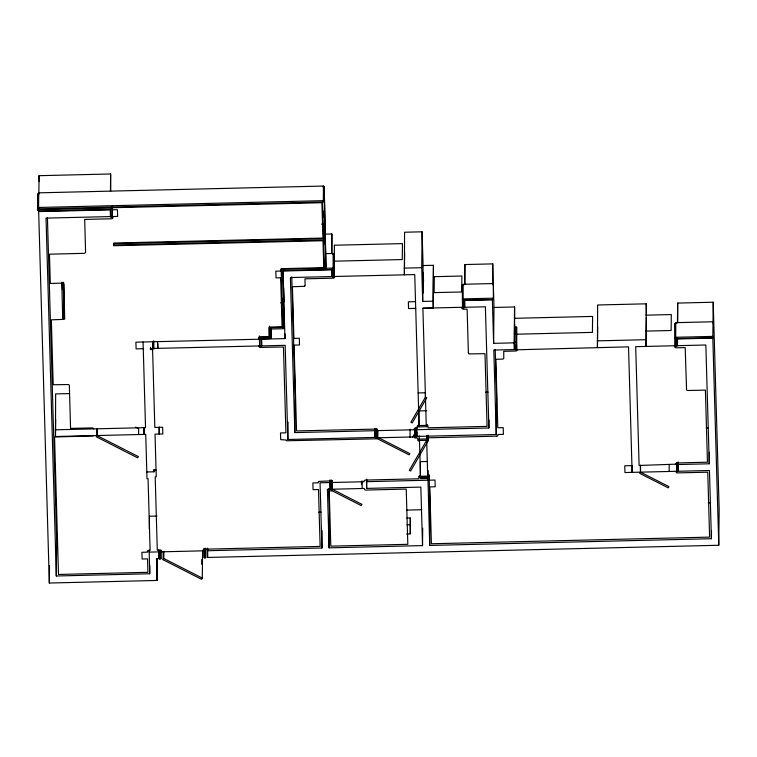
<?xml version="1.0" encoding="UTF-8"?>
<svg xmlns="http://www.w3.org/2000/svg" width="757" height="757" viewBox="0 0 757 757"><rect width="100%" height="100%" fill="white"/><g stroke="black" fill="none" stroke-linecap="round" stroke-linejoin="round"><path stroke-width="1.14" d="M37.85 208.147L38.001 193.527L37.916 210.541L39.355 210.503L39.288 208.118L37.85 208.147L37.916 210.541M323.438 186.052L323.324 202.015L38.588 208.809L38.702 192.836L323.438 186.052L323.476 187.395M110.711 191.105L110.626 173.978L39.042 175.681L38.853 194.199L38.702 192.836M157.324 558.467L157.096 580.458L49.328 583.022L49.508 565.659M147.738 550.907L150.113 550.453L148.06 478.67L147 478.698L145.722 434.376L55.46 436.524L55.639 393.924L69.483 393.593M55.46 436.524L55.639 419.16M149.81 565.659L149.725 573.768L56.302 575.992L56.68 540.11L47.426 217.656M63.692 282.635L64.146 318.186L62.708 318.224L61.762 282.238M62.708 318.224L62.803 309.225M64.146 318.186L63.2 282.21M97.057 428.557L96.981 435.54L96.262 436.78L137.66 457.843L138.38 456.594L96.981 435.54L96.792 428.822M110.446 191.341L110.626 173.978M112.055 208.771L110.617 208.8L110.863 217.458L112.301 217.429L112.083 206.519M112.301 217.429L112.424 206.178M138.616 434.499L138.673 428.689L135.569 427.109M144.133 427.468L144.057 434.414L143.868 427.696M152.677 341.445L152.592 349.554L150.473 349.602L150.501 347.283M149.725 573.768L149.129 549.809M149.347 528.973L149.479 516.236L157.049 516.056M153.065 341.53L152.99 348.475L152.8 341.757M146.801 471.98L153.983 471.81L154.002 469.491M157.835 343.735L157.787 348.362L157.588 341.644M159.32 427.109L159.244 434.054L159.055 427.336M157.096 580.458L156.472 558.666L159.027 558.609L158.856 549.573M159.027 558.609L159.046 556.291M160.957 549.866L160.863 558.865L159.424 558.893L159.462 555.524M202.592 550.159L202.299 578.074L201.58 579.313L163.096 559.735L163.181 551.598M163.096 559.735L163.815 558.496L163.881 551.512M201.74 564.202L201.788 559.546M205.762 548.797L205.667 557.795L204.229 557.833L204.04 548.267M204.229 557.833L204.324 548.834M205.667 557.795L205.478 548.229M677.449 322.756L677.657 303.074L713.208 302.232L719.15 509.376L718.772 545.258L207.579 557.455L207.409 548.418M207.579 557.455L207.673 548.191M259.348 338.171L260.787 338.142L261.014 346.195L259.575 346.233L259.367 335.928M271.243 328.898L271.148 337.896L269.71 337.925L269.464 326.125M284.263 328.018L282.598 269.965L281.159 270.003L282.825 328.055L284.263 328.018L284.424 313.398M143.272 348.712L136.099 348.882L135.9 342.164L284.963 338.606L285.02 333.979M374.989 429.314L374.914 437.423L287.859 439.495L288.048 422.132M374.743 428.386L374.715 430.705L294.842 432.607L295.221 396.725L291.786 276.901M324.024 201.324L322.586 201.362L324.526 268.972L325.964 268.934L324.176 186.705L322.737 186.742M113.853 245.06L325.056 240.016L325.169 224.053M207.38 550.736L321.924 548.002L322.103 530.638M325.993 266.682L324.176 186.705M331.661 253.642L331.869 233.96L324.781 234.131M294.842 432.607L290.395 277.545L331.689 276.56L331.765 269.615M331.926 253.406L331.869 233.96M422.709 528.244L422.529 545.608L329.096 547.831L329.475 511.95L328.803 488.549M329.096 547.831L327.421 489.325L329.976 489.268L329.806 480.241M331.907 480.525L331.812 489.524L330.374 489.561L330.194 479.995M332.493 254.163L333.932 254.125L334.007 276.807L332.569 276.835L332.654 268.972M333.042 268.092L281.859 269.312L281.897 270.656L333.08 269.435L333.194 253.472L326.21 253.633M334.007 276.807L333.932 254.125M332.304 481.074L332.219 489.211L361.969 504.351L361.25 505.591L331.5 490.46L331.632 479.966M361.477 484.66L361.505 481.178M362.139 488.076L362.215 481.092M422.529 545.608L420.845 487.101L366.643 488.397L366.473 479.361M366.643 488.397L366.738 479.134M376.844 428.68L376.749 437.678L375.311 437.707L375.406 428.708M377.913 430.373L377.838 437.347L409.859 453.642L409.14 454.881L377.118 438.596L377.213 429.285M404.617 252.838L404.389 274.829L404.569 232.229L422.103 231.812L423.078 265.537L422.699 301.428L433.061 301.172L433.439 265.291L423.078 265.537M410.029 437.357L410.114 429.219M406.793 518.072L410.313 517.996L410.152 533.94L406.632 534.026M410.417 533.817L410.313 517.996M416.501 432.228L416.454 436.732L415.016 436.761L415.11 427.762M416.454 436.732L416.265 427.166M495.201 349.365L496.611 398.646L496.232 434.527L416.842 436.42L416.672 427.393M416.842 436.42L416.889 431.793M426.636 424.459L426.607 426.702L418.801 426.891L418.914 410.928L426.721 410.739M427.052 435.786L427.005 440.29L419.189 440.47L419.189 435.748M422.699 301.428L421.734 267.694L422.103 231.812M428.084 470.476L428.065 477.449L420.258 477.639L420.372 461.666L427.062 461.505M423.049 293.243L423.267 272.406L423.542 281.793M425.443 397.141L426.768 397.813L412.224 422.917L410.9 422.236L425.443 397.141L425.491 392.486M428.074 435.171L428.008 440.99L410.587 471.053L409.263 470.371L426.683 440.309L426.73 435.663M427.005 440.29L426.995 435.568M427.781 478.5L427.743 477.156L420.57 477.326L420.608 478.67L427.781 478.5L427.762 474.904M711.495 530.61L711.41 538.719L429.702 545.437L427.875 475.585M429.702 545.437L430.071 509.546L429.068 474.611M468.715 353.595A1.391 1.306 0.6 0 0 469.151 353.916L484.982 353.699L487.063 426.38L428.074 427.79L427.837 425.368A1.382 1.296 0.6 0 0 427.355 424.895A1.476 1.382 0.6 0 0 426.834 424.705L426.238 424.696L422.889 308.213L433.259 308.042L433.439 265.291M464.05 300.037L463.965 307.91L462.527 307.938L462.442 284.963L463.88 284.925M462.527 307.938L462.442 284.963M493.432 283.553L493.318 299.517L463.029 300.236L463.142 284.272L493.432 283.553L493.469 284.897M464.637 284.225L464.845 264.543L492.741 263.881L493.99 307.456L493.621 343.337L514.183 342.855L514.561 306.964L493.99 307.456M416.643 429.702L488.871 427.979L485.388 306.803L464.666 307.295L464.741 300.349M464.902 284.14L464.845 264.543M488.871 427.979L488.956 419.88M492.523 284.717L492.741 263.881M496.232 434.527L493.81 350.056L514.382 349.564L514.646 324.1M514.703 318.309L514.561 306.964M515.034 341.786L515.186 327.166L516.624 327.128L516.7 349.658L515.252 349.696L515.034 341.786L516.473 341.748L516.624 327.128M515.252 349.696L515.299 345.192M597.661 326.75L597.443 347.586L597.623 304.986L646.251 303.822L646.393 315.167M632.199 465.413L632.123 472.359L628.528 346.848L517.409 349.772A1.495 1.4 0.6 0 1 517.315 350.16L516.151 351.011L503.736 351.314L503.774 358.364A1.495 1.4 0.6 0 1 503.528 358.695L503.074 358.998A1.495 1.4 0.6 0 1 502.639 359.121L495.826 359.272L497.794 427.771L503.216 427.639L503.405 434.357L497.983 434.49L497.841 435.417A1.495 1.4 0.6 0 1 497.604 435.748L497.15 436.051A1.495 1.4 0.6 0 1 496.706 436.174M640.573 465.177L640.498 472.16L639.779 473.399L668.242 487.877L668.961 486.637L640.498 472.16L640.308 465.441M646.364 317.486L646.062 346.422L646.251 303.822M669.122 471.516L669.188 464.543M676.711 337.452L676.616 346.441L675.178 346.479L675.093 323.353L676.531 323.315M675.178 346.479L675.093 323.353M675.632 337.281L712.782 336.392L712.82 337.745L675.67 338.625L675.793 322.662L712.933 321.772L712.971 323.125M711.41 538.719L709.451 470.513L678.518 471.251L678.329 464.533L709.262 463.795L705.846 345.003L677.468 345.675L677.553 337.575M677.714 322.529L677.657 303.074M677.95 461.997L678.13 471.564L676.692 471.592L676.786 462.593M678.329 464.533L678.357 462.224M709.262 463.795L709.375 452.222M718.772 545.258L712.829 338.114L713.208 302.232M331.5 490.46L332.219 489.211M377.118 438.596L377.838 437.347M412.461 437.451L415.356 432.446M304.825 285.966L305.033 285.626A1.363 1.277 0.6 0 0 305.128 285.247L304.948 278.841L333.468 278.16A1.495 1.4 0.6 0 0 333.875 278.046L334.329 277.753A1.495 1.4 0.6 0 0 334.575 277.422L334.717 276.485L414.751 274.583L419.056 424.866L417.561 425.5A1.486 1.391 0.6 0 0 417.4 425.86L417.4 428.046L414.306 428.717A1.486 1.391 0.6 0 0 414.136 429.077L414.098 429.768L377.27 430.638L376.589 429.247A1.486 1.391 0.6 0 0 376.201 429.087L296.555 430.922L294.085 345.116L299.507 344.984L299.318 338.265L293.896 338.398L292.42 286.761L304.409 286.316M93.546 435.616L93.499 435.672A1.495 1.4 0.6 0 1 93.158 435.918L54.551 436.997L58.488 574.449L147.927 572.311L147.539 558.884L142.127 559.007L141.928 552.298L147.35 552.165L147.36 551.607A1.467 1.372 0.6 0 1 147.558 551.115M419.198 476.039L420.514 475.614L419.529 441.132L418.526 441A1.382 1.296 0.6 0 1 417.769 439.987L417.684 438.048L415.091 437.943A1.382 1.296 0.6 0 1 414.495 437.414L414.42 437.291A1.363 1.277 0.6 0 1 414.306 436.912L377.469 437.792A1.363 1.277 0.6 0 1 377.374 438.171L377.251 438.407A1.363 1.277 0.6 0 1 376.778 438.814L286.562 440.773A1.495 1.4 0.6 0 1 286.307 440.46L286.241 440.347A1.363 1.277 0.6 0 1 286.127 439.968L280.686 439.666L280.497 432.947L285.919 432.824L283.449 347.009L259.66 347.416A1.495 1.4 0.6 0 1 259.31 347.189L258.856 345.949M318.896 481.395L330.989 480.884A1.363 1.277 0.6 0 1 331.396 480.979L331.528 481.026A1.495 1.4 0.6 0 1 332.153 481.575L332.332 482.493L364.06 481.736L364.098 481.045A1.419 1.325 0.6 0 1 364.76 480.25L364.902 480.175A1.363 1.277 0.6 0 1 365.3 480.07L418.848 478.784L418.82 476.73A1.467 1.372 0.6 0 1 419.018 476.248M269.445 327.185L269.568 327.128A1.4 1.315 0.6 0 1 269.965 327.033L282.077 326.731L280.667 277.781L276.05 277.885L275.851 271.176L280.478 271.063L280.838 269.057A1.382 1.296 0.6 0 1 281.169 268.82A1.467 1.372 0.6 0 1 281.566 268.669L323.769 267.637L323.002 240.735L113.872 245.722L113.796 243.035L322.927 238.058L321.914 202.725L112.206 207.721L112.802 209.793L117.43 209.689L117.619 216.398L112.992 216.511L112.869 218.044A1.382 1.296 0.6 0 1 112.301 218.603L112.168 218.669A1.495 1.4 0.6 0 1 111.762 218.773L84.68 219.426L85.598 252.223A1.429 1.334 0.6 0 1 85.39 252.715L84.216 253.34L49.46 254.172L50.303 283.421L62.557 283.137L63.853 284.178L64.705 318.811A1.382 1.296 0.6 0 1 64.146 319.359L51.344 319.833L53.208 384.755L68.556 384.547A1.495 1.4 0.6 0 1 68.906 384.774L69.228 385.199A1.495 1.4 0.6 0 1 69.341 385.587L70.571 428.396L92.534 427.904A1.476 1.382 0.6 0 1 93.064 428.084A1.382 1.296 0.6 0 1 93.527 428.547L93.688 428.897M496.743 436.155L428.367 437.792L428.415 439.713A1.495 1.4 0.6 0 1 428.32 440.091L426.702 440.962L427.686 475.443L428.292 475.453A1.495 1.4 0.6 0 1 429.049 475.803L429.579 480.175L435.001 480.042L435.199 486.76L429.777 486.893L431.405 543.753L709.602 537.12L707.748 472.198L677.174 472.898A1.476 1.382 0.6 0 1 676.644 472.709L676.531 472.633A1.391 1.306 0.6 0 1 676.171 472.245L675.973 471.308L624.951 472.529L624.762 465.81L631.934 465.64M38.55 207.456L323.286 200.671M321.63 224.138L323.996 224.081M113.815 243.707L325.018 238.673L325.056 240.016M333.78 268.744L332.342 268.782L332.569 276.835M404.191 268.11L421.734 267.694M61.733 284.49L63.172 284.462M280.686 302.838L283.014 302.781M462.991 298.892L493.28 298.173L493.318 299.517M462.29 299.583L463.729 299.545L463.965 307.91M415.527 301.674L408.354 301.844L408.543 308.553L415.716 308.383M422.889 308.213L461.789 307.285L461.846 308.222A1.495 1.4 0.6 0 0 461.997 308.591L463.142 309.263L467.116 309.178L468.375 352.885M646.014 315.167L671.298 314.562L671.128 330.506L645.844 331.112M269.435 328.377L270.874 328.339L271.148 337.896M674.932 337.972L676.37 337.934L676.616 346.441M597.245 340.868L645.872 339.713M712.829 338.114L677.278 338.966L677.468 345.675M418.148 392.93L425.32 392.76M485.748 392.183L488.076 392.126M55.27 429.806L145.533 427.658L143.073 341.994M416.246 429.418L414.798 429.446L415.016 436.761M706.196 427.998L708.486 427.942M426.957 438.937L419.151 439.126L419.189 440.47M156.046 470.069L153.936 470.116L153.983 471.81M677.922 464.249L676.484 464.278L676.692 471.592M330.166 482.247L331.604 482.209L331.812 489.524M329.778 482.55L320.05 482.786L321.924 548.002M366.445 481.679L427.828 480.212M318.763 512.205L321.119 512.148M406.547 510.104L421.734 509.745M708.249 502.913L710.605 502.856M406.992 524.79L410.512 524.705M204.021 550.519L205.459 550.481M149.101 552.127L158.828 551.891M426.683 440.309L428.008 440.99M163.815 558.496L202.299 578.074M468.545 353.387L468.488 353.264A1.391 1.306 0.6 0 1 468.384 352.904M516.473 341.748L516.7 349.658M515.186 327.166L515.309 331.689M514.183 342.855L514.382 349.564M493.621 343.337L492.372 299.763L464.467 300.425L464.666 307.295M433.061 301.172L433.259 308.042M426.607 426.702L426.57 425.358L418.763 425.548L418.801 426.891M428.065 477.449L428.027 476.106L420.22 476.285L420.258 477.639M376.749 437.678L376.541 430.364L375.103 430.392L375.311 437.707M374.715 430.705L374.914 437.423M333.194 253.472L333.231 254.816M331.689 276.56L331.49 269.842L283.023 271.006L284.963 338.606M323.447 211.222L323.608 217.051M324.242 239.193L324.384 243.858M283.184 270.438L283.317 275.084M283.686 287.859L284.083 301.788M287.859 439.495L285.162 345.324L150.444 348.532L150.473 349.602M281.784 271.64L281.983 278.604M282.55 298.343L282.749 305.308M261.667 339.164L261.865 345.883M258.657 339.24L258.78 337.556A1.391 1.306 0.6 0 1 259.131 337.139A1.495 1.4 0.6 0 1 259.765 336.837L268.953 336.6L268.943 327.639A1.4 1.315 0.6 0 1 269.218 327.346M160.863 558.865L160.654 551.55L159.216 551.579L159.424 558.893M153.747 340.811L153.983 349.072M152.564 348.485L154.825 427.431L162.641 427.251L162.831 433.969L155.024 434.149L156.245 476.787L155.185 476.806L157.295 550.282L160.039 550.225A1.363 1.277 0.6 0 1 160.446 550.311L160.579 550.367A1.495 1.4 0.6 0 1 161.203 550.916L161.383 551.834L203.311 550.831L203.321 550.273A1.429 1.334 0.6 0 1 204.409 549.194L320.126 546.403L318.498 489.542L313.076 489.675L312.878 482.957L318.3 482.824L318.309 482.266A1.429 1.334 0.6 0 1 318.517 481.774M62.254 282.664L62.453 289.647M56.302 575.992L46.035 218.111L110.446 216.578L110.248 209.859L38.664 211.563L49.328 583.022M39.042 175.681L39.213 181.576M332.314 490.262A1.419 1.325 0.6 0 0 332.484 489.902L332.522 489.211L364.249 488.454L364.448 489.382A1.495 1.4 0.6 0 0 365.054 489.921L365.177 489.968A1.363 1.277 0.6 0 0 365.593 490.053L406.225 489.088L407.815 544.311L330.809 546.147L329.219 490.933L331.273 490.877A1.363 1.277 0.6 0 0 331.68 490.773L331.803 490.706A1.495 1.4 0.6 0 0 332.143 490.47M304.853 285.938A1.363 1.277 0.6 0 1 304.437 286.269M334.405 245.23L334.244 261.184L402.279 259.556L402.44 243.612L334.405 245.23M434.31 276.683L434.14 292.628L461.723 291.965L461.893 276.021L434.31 276.683M514.628 318.3L514.457 334.244L592.428 332.389L592.589 316.435L514.628 318.3M675.774 464.164L639.107 465.47L635.7 346.668L674.44 345.75L674.478 346.63A1.495 1.4 0.6 0 0 674.591 347.009L675.793 347.804L685.189 347.586L686.571 389.855A1.391 1.306 0.6 0 0 686.93 390.252L687.053 390.328A1.476 1.382 0.6 0 0 687.574 390.517L705.392 390.11L707.454 462.196L676.881 462.953A1.495 1.4 0.6 0 0 676.493 463.095A1.495 1.4 0.6 0 0 676.162 463.341L675.774 464.164M111.317 208.118L38.616 209.85L38.654 211.194L111.355 209.462L111.317 208.118M283.525 327.365L270.135 327.686L270.173 329.03L283.563 328.708L283.525 327.365M270.41 337.234L260.048 337.48L260.086 338.833L270.448 338.587L270.41 337.234"/></g></svg>
